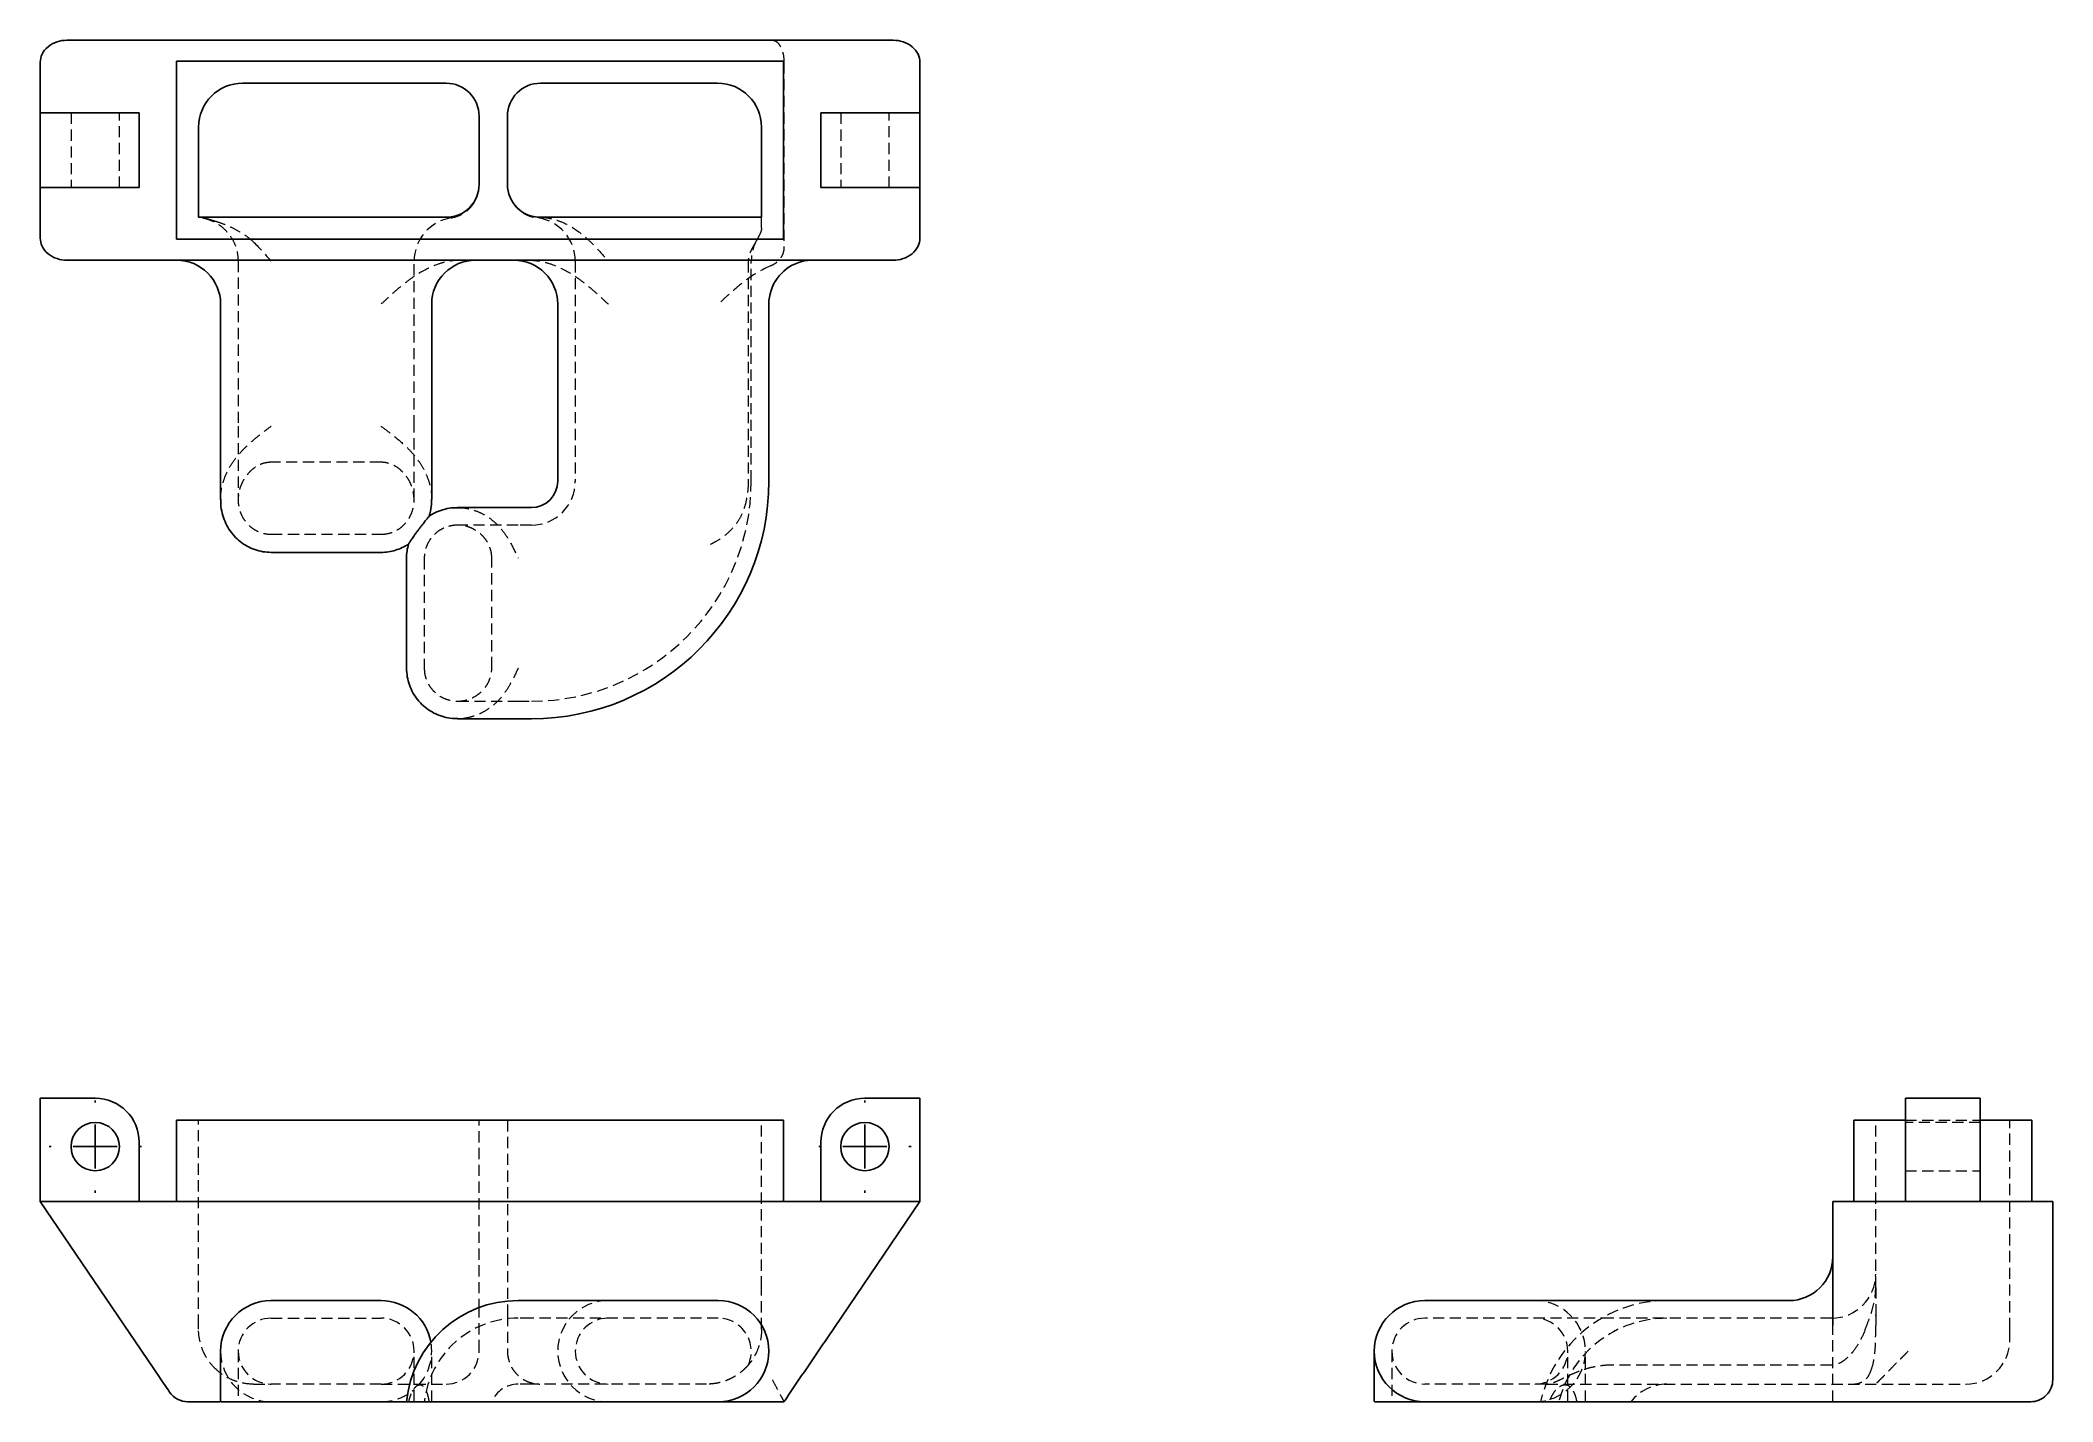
# Model space of a CAD drawing. Header units: millimetres. Extents: x 33 to 262, y 42 to 197.
import ezdxf

# ---------------------------------------------------------------- set-up
doc = ezdxf.new("R2010")
doc.units = ezdxf.units.MM
doc.linetypes.add('HIDDEN', pattern=[1.905, 1.27, -0.635])
doc.layers.add('10', color=7, linetype='Continuous')

# ---------------------------------------------------------------- blocks, each defined once
blk = doc.blocks.new('SW_CENTERMARKSYMBOL_0')
at = {"layer": '10', "color": 0}
for p, q in [((0, 5), (0, 5.25)), ((0, 0), (0, 2.5)), ((-5, 0), (-5.25, 0)), ((0, 0), (-2.5, 0)), ((0, 0), (0, -2.5)), ((0, 0), (2.5, 0)), ((5, 0), (5.25, 0)), ((0, -5), (0, -5.25))]:
    blk.add_line(p, q, dxfattribs=at)
blk = doc.blocks.new('SW_CENTERMARKSYMBOL_1')
at = {"layer": '10', "color": 0}
for p, q in [((0, 5), (0, 5.25)), ((0, 0), (0, 2.5)), ((-5, 0), (-5.25, 0)), ((0, 0), (-2.5, 0)), ((0, 0), (0, -2.5)), ((0, 0), (2.5, 0)), ((5, 0), (5.25, 0)), ((0, -5), (0, -5.25))]:
    blk.add_line(p, q, dxfattribs=at)

msp = doc.modelspace()

# ---------------------------------------------------------------- linework, layer by layer
at = {"color": 7, "linetype": 'Continuous', "lineweight": 25}
for p, q in [((129.98, 196.79), (36.02, 196.79)), ((33, 194.29), (33, 188.54)), ((48.5, 194.41), (48.5, 174.16)), ((117.5, 194.41), (48.5, 194.41)), ((117.5, 174.16), (117.5, 194.41)), ((133, 188.54), (133, 194.29)), ((79.14, 191.91), (56, 191.91)), ((110, 191.91), (89.86, 191.91)), ((33, 188.54), (33, 180.04)), ((39.25, 188.54), (33, 188.54)), ((39.25, 188.54), (44.25, 188.54)), ((44.25, 188.54), (44.25, 180.04)), ((82.89, 188.16), (82.89, 180.41)), ((86.11, 188.16), (86.11, 180.41)), ((121.75, 180.04), (121.75, 188.54)), ((121.75, 188.54), (126.75, 188.54)), ((133, 188.54), (126.75, 188.54)), ((133, 180.04), (133, 188.54)), ((51, 186.91), (51, 176.66)), ((115, 176.66), (115, 186.91)), ((33, 180.04), (39.25, 180.04)), ((33, 180.04), (33, 174.29)), ((44.25, 180.04), (39.25, 180.04)), ((126.75, 180.04), (121.75, 180.04)), ((126.75, 180.04), (133, 180.04)), ((133, 174.29), (133, 180.04)), ((51, 176.66), (79.14, 176.66)), ((89.86, 176.66), (115, 176.66)), ((48.5, 174.16), (117.5, 174.16)), ((36.02, 171.79), (129.98, 171.79)), ((53.5, 166.79), (53.5, 152.91)), ((77.5, 152.91), (77.5, 166.79)), ((91.83, 166.79), (91.83, 146.66)), ((115.83, 146.66), (115.83, 166.79)), ((53.5, 152.91), (53.5, 144.57)), ((77.5, 144.57), (77.5, 152.91)), ((87.33, 143.66), (80.45, 143.66)), ((88.83, 143.66), (87.33, 143.66)), ((71.75, 138.57), (59.25, 138.57)), ((74.64, 125.41), (74.64, 137.91)), ((80.45, 119.66), (87.33, 119.66)), ((87.33, 119.66), (88.83, 119.66)), ((33, 76.52), (39.25, 76.52)), ((33, 76.52), (33, 64.77)), ((126.75, 76.52), (133, 76.52)), ((133, 76.52), (133, 64.77)), ((245.04, 76.52), (245.04, 64.77)), ((245.04, 76.52), (253.54, 76.52)), ((253.54, 76.52), (253.54, 64.77)), ((48.5, 74.02), (117.5, 74.02)), ((48.5, 74.02), (48.5, 64.77)), ((117.5, 74.02), (117.5, 64.77)), ((239.16, 74.02), (239.16, 64.77)), ((239.16, 74.02), (245.04, 74.02)), ((253.54, 74.02), (259.41, 74.02)), ((259.41, 74.02), (259.41, 64.77)), ((44.25, 71.52), (44.25, 64.77)), ((121.75, 71.52), (121.75, 64.77)), ((46.54, 44.83), (33, 64.77)), ((36.02, 64.77), (129.98, 64.77)), ((133, 64.77), (122.49, 49.3)), ((236.79, 50.7), (236.79, 64.77)), ((239.29, 64.77), (245.04, 64.77)), ((253.54, 64.77), (245.04, 64.77)), ((253.54, 64.77), (259.29, 64.77)), ((261.79, 64.77), (261.79, 44.52)), ((71.75, 53.52), (59.25, 53.52)), ((88.83, 53.52), (87.33, 53.52)), ((110.08, 53.52), (88.83, 53.52)), ((211.66, 53.52), (190.41, 53.52)), ((231.79, 53.52), (211.66, 53.52)), ((53.5, 47.77), (53.5, 42.04)), ((184.66, 47.77), (184.66, 42.03)), ((71.75, 42.02), (59.25, 42.02)), ((88.83, 42.02), (87.33, 42.02)), ((110.08, 42.02), (88.83, 42.02)), ((211.66, 42.02), (190.41, 42.02)), ((231.79, 42.02), (211.66, 42.02)), ((259.29, 42.02), (238.24, 42.02))]:
    msp.add_line(p, q, dxfattribs=at)
at = {"color": 7, "linetype": 'HIDDEN', "lineweight": 18}
for p, q in [((117.55, 194.29), (117.55, 173.24)), ((36.5, 188.54), (36.5, 180.04)), ((42, 180.04), (42, 188.54)), ((124, 188.54), (124, 180.04)), ((129.5, 180.04), (129.5, 188.54)), ((79.72, 176.6), (79.79, 176.61)), ((55.5, 171.71), (55.5, 152.91)), ((75.5, 152.91), (75.5, 171.66)), ((93.83, 171.66), (93.83, 146.66)), ((113.48, 171.66), (113.48, 146.66)), ((113.83, 146.66), (113.83, 171.66)), ((55.5, 152.91), (55.5, 144.57)), ((75.5, 144.57), (75.5, 152.91)), ((71.75, 148.82), (59.25, 148.82)), ((59.25, 140.63), (71.75, 140.63)), ((87.33, 141.66), (80.45, 141.66)), ((88.83, 141.66), (87.33, 141.66)), ((76.66, 137.91), (76.66, 125.41)), ((84.33, 125.41), (84.33, 137.91)), ((80.45, 121.66), (87.33, 121.66)), ((87.33, 121.66), (88.83, 121.66)), ((51, 50.68), (51, 74.02)), ((82.89, 52.45), (82.89, 74.02)), ((86.11, 74.02), (86.11, 51.89)), ((115, 55.01), (115, 74.02)), ((241.66, 55.01), (241.66, 74.02)), ((245.04, 74.02), (253.54, 74.02)), ((253.54, 73.77), (245.04, 73.77)), ((256.91, 50.27), (256.91, 74.02)), ((245.04, 68.27), (253.54, 68.27)), ((241.66, 55.01), (241.66, 51.89)), ((51, 50.27), (51, 50.68)), ((59.25, 51.52), (71.75, 51.52)), ((88.83, 51.52), (87.33, 51.52)), ((110.08, 51.52), (88.83, 51.52)), ((211.66, 51.52), (190.41, 51.52)), ((236.66, 51.52), (211.66, 51.52)), ((236.79, 42.02), (236.79, 50.7)), ((241.66, 51.77), (241.66, 51.89)), ((241.66, 51.89), (241.66, 50.68)), ((241.66, 50.27), (241.66, 50.68)), ((256.91, 49.02), (256.91, 50.27)), ((55.5, 47.77), (55.5, 42.04)), ((75.5, 42.03), (75.5, 47.77)), ((77.5, 42.03), (77.5, 47.77)), ((186.66, 47.77), (186.66, 42.03)), ((206.66, 42.02), (206.66, 47.77)), ((208.66, 42.02), (208.66, 47.77)), ((236.66, 46.19), (211.66, 46.19)), ((71.75, 44.02), (59.25, 44.02)), ((71.75, 44.02), (79.14, 44.02)), ((88.83, 44.02), (87.33, 44.02)), ((108.75, 44.02), (88.83, 44.02)), ((204.26, 44.02), (190.41, 44.02)), ((204.26, 44.02), (251.91, 44.02)), ((74.87, 42.02), (74.64, 42.02))]:
    msp.add_line(p, q, dxfattribs=at)
at = {"color": 7, "linetype": 'Continuous', "lineweight": 25}
for centre in [(39.25, 71.02), (126.75, 71.02)]:
    msp.add_circle(centre, 2.75, dxfattribs=at)
for centre, radius, start, end in [((56, 186.91), 5, 90, 180), ((79.14, 188.16), 3.75, 0, 90), ((89.86, 188.16), 3.75, 90, 180), ((110, 186.91), 5, 0, 90), ((79.14, 180.41), 3.75, 270, 0), ((89.86, 180.41), 3.75, 180, 270), ((48.5, 166.79), 5, 0, 90), ((82.5, 166.79), 5, 90, 180), ((86.83, 166.79), 5, 0, 90), ((120.83, 166.79), 5, 108.7548, 180), ((88.83, 146.66), 27, 270, 0), ((88.83, 146.66), 3, 270, 0), ((39.25, 71.52), 5, 0, 90), ((126.75, 71.52), 5, 90, 180), ((231.79, 58.52), 5, 270, 0), ((59.25, 47.77), 5.75, 90, 180), ((71.75, 47.77), 5.75, 10.0894, 90), ((87.33, 40.77), 12.75, 90, 174.3737), ((110.08, 47.77), 5.75, 270, 90), ((190.41, 47.77), 5.75, 90, 270), ((49.77, 44.52), 2.5, 214.1804, 270)]:
    msp.add_arc(centre, radius, start, end, dxfattribs=at)
at = {"color": 7, "linetype": 'HIDDEN', "lineweight": 18}
for centre, radius, start, end in [((79.14, 180.31), 3.75, 338.2353, 0), ((80.5, 171.66), 5, 98.9291, 180), ((88.83, 171.66), 5, 0, 83.1371), ((118.83, 171.66), 5, 150.608, 180), ((88.83, 146.66), 25, 270, 0), ((88.83, 146.66), 5, 270, 0), ((236.66, 56.52), 5, 270, 0), ((97.58, 47.77), 5.75, 90, 270), ((202.91, 47.77), 5.75, 270, 90), ((217.91, 38.82), 14.69, 90, 167.4447), ((59.25, 47.77), 3.75, 90, 270), ((71.75, 47.77), 3.75, 270, 90), ((87.33, 40.77), 10.75, 90, 173.3226), ((97.58, 47.77), 3.75, 90, 270), ((110.08, 47.77), 3.75, 335.0548, 90), ((190.41, 47.77), 3.75, 90, 270), ((202.91, 47.77), 3.75, 270, 90), ((217.91, 38.82), 12.69, 90, 165.4259), ((71.75, 47.77), 5.75, 317.3999, 10.0894), ((251.91, 49.02), 5, 270, 0), ((59.25, 47.77), 5.75, 180, 270), ((79.14, 47.77), 3.75, 270, 0), ((87.33, 40.77), 3.25, 90, 157.3801), ((217.91, 38.82), 5.19, 90, 142.0509), ((71.75, 47.77), 5.75, 270, 310.7452)]:
    msp.add_arc(centre, radius, start, end, dxfattribs=at)
at = {"color": 7, "linetype": 'Continuous', "lineweight": 25}
for points, knots in [([(36.02, 196.79), (35.67, 196.79), (35.28, 196.74), (34.54, 196.49), (34.18, 196.3), (33.59, 195.81), (33.36, 195.52), (33.06, 194.9), (33, 194.58), (33, 194.29)], [0, 0, 0, 0, 0.25, 0.25, 0.5, 0.5, 0.75, 0.75, 1, 1, 1, 1]), ([(133, 194.29), (133, 194.58), (132.94, 194.9), (132.64, 195.52), (132.41, 195.81), (131.82, 196.3), (131.46, 196.49), (130.72, 196.74), (130.33, 196.79), (129.98, 196.79)], [0, 0, 0, 0, 0.25, 0.25, 0.5, 0.5, 0.75, 0.75, 1, 1, 1, 1]), ([(33, 174.29), (33, 174), (33.06, 173.68), (33.36, 173.06), (33.59, 172.77), (34.18, 172.28), (34.54, 172.09), (35.28, 171.84), (35.67, 171.79), (36.02, 171.79)], [0, 0, 0, 0, 0.25, 0.25, 0.5, 0.5, 0.75, 0.75, 1, 1, 1, 1]), ([(129.98, 171.79), (130.33, 171.79), (130.72, 171.84), (131.46, 172.09), (131.82, 172.28), (132.41, 172.77), (132.64, 173.06), (132.94, 173.68), (133, 174), (133, 174.29)], [0, 0, 0, 0, 0.25, 0.25, 0.5, 0.5, 0.75, 0.75, 1, 1, 1, 1]), ([(119.23, 171.52), (119.38, 171.58), (119.78, 171.72), (120.18, 171.76), (120.43, 171.79)], [0, 0, 0, 0, 0.385055, 1, 1, 1, 1]), ([(59.25, 138.57), (58.94, 138.59), (58.3, 138.62), (57.38, 138.86), (56.51, 139.25), (55.72, 139.78), (55.02, 140.44), (54.43, 141.21), (53.98, 142.07), (53.66, 143.01), (53.51, 143.87), (53.52, 144.41), (53.52, 144.61)], [0, 0, 0, 0, 0.100913, 0.20477, 0.305679, 0.409474, 0.511167, 0.615689, 0.719676, 0.826465, 0.934582, 1, 1, 1, 1]), ([(77.48, 144.61), (77.48, 144.33), (77.48, 143.69), (77.32, 143.06), (77.23, 142.7)], [0, 0, 0, 0, 0.427667, 1, 1, 1, 1]), ([(77.23, 142.7), (77.19, 142.66), (77.14, 142.6), (77.02, 142.45), (76.95, 142.36), (76.8, 142.18), (76.75, 142.11), (76.63, 141.96), (76.57, 141.88), (76.43, 141.7), (76.36, 141.61), (76.21, 141.42), (76.13, 141.32), (75.98, 141.12), (75.91, 141.03), (75.77, 140.84), (75.7, 140.75), (75.58, 140.58), (75.52, 140.5), (75.41, 140.34), (75.35, 140.26), (75.21, 140.05), (75.12, 139.93), (74.98, 139.7), (74.92, 139.6), (74.87, 139.52)], [0, 0, 0, 0, 0.125, 0.125, 0.25, 0.25, 0.3125, 0.3125, 0.375, 0.375, 0.4375, 0.4375, 0.5, 0.5, 0.5625, 0.5625, 0.625, 0.625, 0.6875, 0.6875, 0.75, 0.75, 0.875, 0.875, 1, 1, 1, 1]), ([(77.23, 142.7), (77.5, 142.87), (78.07, 143.2), (79, 143.51), (79.81, 143.66), (80.29, 143.65), (80.45, 143.64)], [0, 0, 0, 0, 0.2835176, 0.5753337, 0.8588249, 1, 1, 1, 1]), ([(74.87, 139.52), (74.41, 139.21), (73.91, 138.98), (73.12, 138.74), (72.85, 138.67), (72.3, 138.59), (72.03, 138.57), (71.75, 138.57)], [0, 0, 0, 0, 0.5, 0.5, 0.75, 0.75, 1, 1, 1, 1]), ([(80.49, 119.68), (80.36, 119.68), (79.9, 119.66), (79.13, 119.79), (78.19, 120.08), (77.33, 120.53), (76.55, 121.11), (75.88, 121.81), (75.34, 122.62), (74.95, 123.5), (74.69, 124.44), (74.66, 125.09), (74.64, 125.41)], [0, 0, 0, 0, 0.042066, 0.151016, 0.256072, 0.364112, 0.468691, 0.57627, 0.680691, 0.788129, 0.892549, 1, 1, 1, 1]), ([(33, 64.77), (33, 64.77), (33.06, 64.77), (33.36, 64.77), (33.59, 64.77), (34.18, 64.77), (34.54, 64.77), (35.28, 64.77), (35.67, 64.77), (36.02, 64.77)], [0, 0, 0, 0, 0.25, 0.25, 0.5, 0.5, 0.75, 0.75, 1, 1, 1, 1]), ([(129.98, 64.77), (130.33, 64.77), (130.72, 64.77), (131.46, 64.77), (131.82, 64.77), (132.41, 64.77), (132.64, 64.77), (132.94, 64.77), (133, 64.77), (133, 64.77)], [0, 0, 0, 0, 0.25, 0.25, 0.5, 0.5, 0.75, 0.75, 1, 1, 1, 1]), ([(236.79, 64.77), (236.79, 64.77), (236.84, 64.77), (237.09, 64.77), (237.28, 64.77), (237.77, 64.77), (238.06, 64.77), (238.68, 64.77), (239, 64.77), (239.29, 64.77)], [0, 0, 0, 0, 0.25, 0.25, 0.5, 0.5, 0.75, 0.75, 1, 1, 1, 1]), ([(259.29, 64.77), (259.58, 64.77), (259.9, 64.77), (260.52, 64.77), (260.81, 64.77), (261.3, 64.77), (261.49, 64.77), (261.74, 64.77), (261.79, 64.77), (261.79, 64.77)], [0, 0, 0, 0, 0.25, 0.25, 0.5, 0.5, 0.75, 0.75, 1, 1, 1, 1]), ([(122.49, 49.3), (122.07, 48.68), (121.66, 48.07), (120.84, 46.86), (120.43, 46.26), (119.61, 45.06), (119.2, 44.46), (118.38, 43.24), (117.97, 42.64), (117.55, 42.02)], [0, 0, 0, 0, 0.25, 0.25, 0.5, 0.5, 0.75, 0.75, 1, 1, 1, 1]), ([(261.79, 44.52), (261.79, 44.22), (261.74, 43.91), (261.49, 43.29), (261.3, 43), (260.81, 42.51), (260.52, 42.32), (259.9, 42.07), (259.58, 42.02), (259.29, 42.02)], [0, 0, 0, 0, 0.25, 0.25, 0.5, 0.5, 0.75, 0.75, 1, 1, 1, 1]), ([(53.41, 42.02), (53.36, 42.02), (52.81, 42.02), (51.59, 42.02), (50.38, 42.02), (49.77, 42.02)], [0, 0, 0, 0, 0.044714, 0.521744, 1, 1, 1, 1]), ([(59.25, 42.02), (58.94, 42.02), (58.3, 42.02), (57.38, 42.02), (56.51, 42.02), (55.72, 42.02), (55.02, 42.02), (54.43, 42.02), (53.98, 42.02), (53.66, 42.02), (53.51, 42.02), (53.52, 42.02), (53.52, 42.02)], [0, 0, 0, 0, 0.100847, 0.204636, 0.305478, 0.409205, 0.510831, 0.615284, 0.719203, 0.825923, 0.933968, 1, 1, 1, 1]), ([(74.64, 42.02), (74.45, 42.02), (73.98, 42.02), (73.23, 42.02), (72.46, 42.02), (71.99, 42.02), (71.75, 42.02)], [0, 0, 0, 0, 0.221601, 0.538041, 0.767202, 1, 1, 1, 1]), ([(74.64, 42.02), (74.64, 42.02), (74.68, 42.02), (74.8, 42.02), (74.85, 42.02), (74.97, 42.02), (75.04, 42.02), (75.27, 42.02), (75.45, 42.02), (75.79, 42.02), (75.91, 42.02), (76.16, 42.02), (76.3, 42.02), (76.72, 42.02), (77.02, 42.02), (77.69, 42.02), (78.04, 42.02), (78.58, 42.02), (78.77, 42.02), (79.14, 42.02), (79.34, 42.02), (79.91, 42.02), (80.3, 42.02), (80.88, 42.02), (81.07, 42.02), (81.46, 42.02), (81.65, 42.02), (82.22, 42.02), (82.58, 42.02), (83.3, 42.02), (83.63, 42.02), (84.27, 42.02), (84.57, 42.02), (85.41, 42.02), (85.87, 42.02), (86.47, 42.02), (86.66, 42.02), (86.92, 42.02), (87, 42.02), (87.17, 42.02), (87.25, 42.02), (87.33, 42.02)], [0, 0, 0, 0, 0.0625, 0.0625, 0.09375, 0.09375, 0.125, 0.125, 0.1875, 0.1875, 0.21875, 0.21875, 0.25, 0.25, 0.3125, 0.3125, 0.375, 0.375, 0.40625, 0.40625, 0.4375, 0.4375, 0.5, 0.5, 0.53125, 0.53125, 0.5625, 0.5625, 0.625, 0.625, 0.6875, 0.6875, 0.75, 0.75, 0.875, 0.875, 0.9375, 0.9375, 0.96875, 0.96875, 1, 1, 1, 1]), ([(116.01, 42.02), (114.86, 42.02), (113.83, 42.02), (112.38, 42.02), (111.91, 42.02), (111.22, 42.02), (110.99, 42.02), (110.53, 42.02), (110.31, 42.02), (110.08, 42.02)], [0, 0, 0, 0, 0.5, 0.5, 0.75, 0.75, 0.875, 0.875, 1, 1, 1, 1]), ([(117.55, 42.02), (117.55, 42.02), (117.51, 42.02), (117.36, 42.02), (117.25, 42.02), (116.97, 42.02), (116.8, 42.02), (116.43, 42.02), (116.23, 42.02), (116.01, 42.02)], [0, 0, 0, 0, 0.25, 0.25, 0.5, 0.5, 0.75, 0.75, 1, 1, 1, 1]), ([(190.41, 42.02), (190.41, 42.02), (190.31, 42.02), (189.69, 42.02), (188.67, 42.02), (187.39, 42.02), (186.43, 42.02), (185.71, 42.02), (185.21, 42.02), (184.86, 42.02), (184.68, 42.02), (184.68, 42.02), (184.68, 42.02)], [0, 0, 0, 0, 0.002526, 0.0349332, 0.2136875, 0.3613875, 0.5125182, 0.6198917, 0.7298154, 0.833317, 0.9395734, 1, 1, 1, 1]), ([(236.13, 42.02), (235.65, 42.02), (234.99, 42.02), (233.85, 42.02), (233.45, 42.02), (232.84, 42.02), (232.63, 42.02), (232.21, 42.02), (232, 42.02), (231.79, 42.02)], [0, 0, 0, 0, 0.5, 0.5, 0.75, 0.75, 0.875, 0.875, 1, 1, 1, 1]), ([(238.24, 42.02), (238.01, 42.02), (237.78, 42.02), (237.34, 42.02), (237.14, 42.02), (236.77, 42.02), (236.6, 42.02), (236.33, 42.02), (236.21, 42.02), (236.13, 42.02)], [0, 0, 0, 0, 0.25, 0.25, 0.5, 0.5, 0.75, 0.75, 1, 1, 1, 1])]:
    msp.add_open_spline(points, degree=3, knots=knots, dxfattribs=at)
at = {"color": 7, "linetype": 'HIDDEN', "lineweight": 18}
for points, knots in [([(116.23, 196.79), (116.38, 196.79), (116.55, 196.74), (116.88, 196.49), (117.03, 196.3), (117.29, 195.81), (117.39, 195.52), (117.52, 194.9), (117.55, 194.58), (117.55, 194.29)], [0, 0, 0, 0, 0.25, 0.25, 0.5, 0.5, 0.75, 0.75, 1, 1, 1, 1]), ([(79.71, 176.61), (79.93, 176.65), (80.37, 176.74), (80.96, 177.01), (81.47, 177.35), (81.98, 177.82), (82.42, 178.42), (82.61, 178.89), (82.69, 179.09)], [0, 0, 0, 0, 0.163705, 0.321136, 0.468698, 0.603713, 0.830178, 1, 1, 1, 1]), ([(86.11, 180.35), (86.13, 180.12), (86.15, 179.63), (86.37, 178.93), (86.71, 178.29), (87.16, 177.72), (87.69, 177.27), (88.26, 176.94), (88.84, 176.72), (89.23, 176.66), (89.42, 176.63)], [0, 0, 0, 0, 0.131251, 0.265592, 0.400419, 0.533042, 0.660999, 0.782298, 0.895554, 1, 1, 1, 1]), ([(51.53, 176.58), (51.52, 176.59), (51.34, 176.63), (51.18, 176.65), (51.02, 176.66), (51.01, 176.66), (51, 176.66)], [0, 0, 0, 0, 0.034096, 0.440154, 0.718166, 1, 1, 1, 1]), ([(51.53, 176.58), (51.54, 176.58), (51.78, 176.54), (52.26, 176.38), (52.99, 176.06), (53.73, 175.54), (54.44, 174.83), (55.02, 173.91), (55.42, 172.84), (55.47, 172.08), (55.5, 171.69)], [0, 0, 0, 0, 0.0058614, 0.106008, 0.2224928, 0.3552142, 0.5028771, 0.6626592, 0.8301888, 1, 1, 1, 1]), ([(53.1, 176.14), (52.89, 176.21), (52.47, 176.34), (51.95, 176.49), (51.71, 176.54), (51.6, 176.57)], [0, 0, 0, 0, 0.346726, 0.701148, 1, 1, 1, 1]), ([(89.86, 176.66), (90.26, 176.65), (90.66, 176.6), (91.43, 176.43), (91.81, 176.32), (92.92, 175.88), (93.59, 175.48), (94.55, 174.77), (94.85, 174.52), (95.44, 173.99), (95.72, 173.71), (96.55, 172.86), (97.07, 172.26), (97.58, 171.66)], [0, 0, 0, 0, 0.125, 0.125, 0.25, 0.25, 0.5, 0.5, 0.625, 0.625, 0.75, 0.75, 1, 1, 1, 1]), ([(115, 175.48), (115, 175.63), (115, 175.78), (115, 176.06), (115, 176.19), (115, 176.52), (115, 176.66), (115, 176.66)], [0, 0, 0, 0, 0.25, 0.25, 0.5, 0.5, 1, 1, 1, 1]), ([(57.25, 173.84), (56.94, 174.15), (56.6, 174.41), (55.91, 174.89), (55.54, 175.1), (54.81, 175.47), (54.45, 175.64), (53.75, 175.92), (53.41, 176.04), (53.1, 176.14)], [0, 0, 0, 0, 0.25, 0.25, 0.5, 0.5, 0.75, 0.75, 1, 1, 1, 1]), ([(115, 175.48), (115, 175.29), (114.95, 175.09), (114.75, 174.61), (114.6, 174.34), (114.35, 173.89), (114.26, 173.73), (114.07, 173.4), (113.97, 173.22), (113.78, 172.84), (113.68, 172.63), (113.57, 172.29), (113.54, 172.17), (113.5, 171.92), (113.48, 171.79), (113.48, 171.66)], [0, 0, 0, 0, 0.25, 0.25, 0.5, 0.5, 0.625, 0.625, 0.75, 0.75, 0.875, 0.875, 0.9375, 0.9375, 1, 1, 1, 1]), ([(80.83, 171.79), (80.39, 171.79), (79.94, 171.75), (79.07, 171.59), (78.64, 171.48), (77.38, 171.04), (76.6, 170.64), (75.48, 169.93), (75.11, 169.67), (74.4, 169.14), (74.06, 168.86), (73.38, 168.29), (73.05, 167.99), (72.4, 167.39), (72.07, 167.09), (71.75, 166.79)], [0, 0, 0, 0, 0.125, 0.125, 0.25, 0.25, 0.5, 0.5, 0.625, 0.625, 0.75, 0.75, 0.875, 0.875, 1, 1, 1, 1]), ([(88.5, 171.79), (88.95, 171.79), (89.39, 171.75), (90.26, 171.59), (90.69, 171.48), (91.95, 171.04), (92.74, 170.64), (93.86, 169.93), (94.22, 169.67), (94.93, 169.14), (95.27, 168.86), (95.95, 168.29), (96.28, 167.99), (96.93, 167.39), (97.26, 167.09), (97.58, 166.79)], [0, 0, 0, 0, 0.125, 0.125, 0.25, 0.25, 0.5, 0.5, 0.625, 0.625, 0.75, 0.75, 0.875, 0.875, 1, 1, 1, 1]), ([(117.55, 173.24), (117.55, 173.01), (117.51, 172.78), (117.36, 172.34), (117.25, 172.14), (116.97, 171.77), (116.8, 171.6), (116.43, 171.33), (116.23, 171.21), (116.01, 171.13)], [0, 0, 0, 0, 0.25, 0.25, 0.5, 0.5, 0.75, 0.75, 1, 1, 1, 1]), ([(116.01, 171.13), (114.86, 170.65), (113.83, 169.99), (112.38, 168.85), (111.91, 168.45), (111.22, 167.84), (110.99, 167.63), (110.53, 167.21), (110.31, 167), (110.08, 166.79)], [0, 0, 0, 0, 0.5, 0.5, 0.75, 0.75, 0.875, 0.875, 1, 1, 1, 1]), ([(53.52, 144.61), (53.52, 144.75), (53.5, 145.25), (53.66, 146.11), (54.01, 147.26), (54.62, 148.47), (55.44, 149.6), (56.35, 150.56), (57.26, 151.38), (58.23, 152.16), (58.9, 152.66), (59.24, 152.91), (59.25, 152.91)], [0, 0, 0, 0, 0.040161, 0.142037, 0.246318, 0.384921, 0.527521, 0.643589, 0.760593, 0.879081, 0.997717, 1, 1, 1, 1]), ([(71.75, 152.91), (71.76, 152.91), (72.13, 152.63), (73.07, 151.93), (74.26, 150.95), (75.26, 149.93), (75.97, 149.06), (76.59, 148.09), (77.07, 147.03), (77.38, 145.95), (77.51, 145.14), (77.49, 144.69), (77.48, 144.61)], [0, 0, 0, 0, 0.002283, 0.133193, 0.33599, 0.439195, 0.542342, 0.654822, 0.769403, 0.871704, 0.976379, 1, 1, 1, 1]), ([(59.25, 148.82), (58.99, 148.82), (58.74, 148.78), (58.24, 148.66), (58, 148.56), (57.55, 148.32), (57.33, 148.18), (56.93, 147.85), (56.75, 147.67), (56.42, 147.28), (56.27, 147.07), (56.01, 146.63), (55.9, 146.4), (55.71, 145.93), (55.64, 145.68), (55.54, 145.18), (55.51, 144.92), (55.49, 144.41), (55.51, 144.15), (55.59, 143.65), (55.65, 143.4), (55.83, 142.92), (55.94, 142.68), (56.2, 142.25), (56.35, 142.04), (56.69, 141.66), (56.89, 141.49), (57.3, 141.19), (57.52, 141.06), (57.99, 140.84), (58.23, 140.77), (58.73, 140.66), (58.99, 140.63), (59.25, 140.63)], [0, 0, 0, 0, 0.0625, 0.0625, 0.125, 0.125, 0.1875, 0.1875, 0.25, 0.25, 0.3125, 0.3125, 0.375, 0.375, 0.4375, 0.4375, 0.5, 0.5, 0.5625, 0.5625, 0.625, 0.625, 0.6875, 0.6875, 0.75, 0.75, 0.8125, 0.8125, 0.875, 0.875, 0.9375, 0.9375, 1, 1, 1, 1]), ([(71.75, 140.63), (72.01, 140.63), (72.26, 140.66), (72.76, 140.76), (73.01, 140.84), (73.48, 141.05), (73.7, 141.18), (74.11, 141.49), (74.3, 141.66), (74.65, 142.04), (74.8, 142.24), (75.06, 142.69), (75.17, 142.92), (75.35, 143.4), (75.41, 143.65), (75.49, 144.16), (75.51, 144.41), (75.49, 144.92), (75.46, 145.18), (75.36, 145.68), (75.29, 145.93), (75.1, 146.41), (74.99, 146.64), (74.73, 147.07), (74.58, 147.28), (74.25, 147.67), (74.06, 147.85), (73.67, 148.18), (73.46, 148.32), (73, 148.56), (72.76, 148.65), (72.27, 148.78), (72.01, 148.82), (71.75, 148.82)], [0, 0, 0, 0, 0.0625, 0.0625, 0.125, 0.125, 0.1875, 0.1875, 0.25, 0.25, 0.3125, 0.3125, 0.375, 0.375, 0.4375, 0.4375, 0.5, 0.5, 0.5625, 0.5625, 0.625, 0.625, 0.6875, 0.6875, 0.75, 0.75, 0.8125, 0.8125, 0.875, 0.875, 0.9375, 0.9375, 1, 1, 1, 1]), ([(113.48, 146.66), (113.48, 146.26), (113.46, 145.85), (113.37, 145.06), (113.31, 144.67), (113.12, 143.9), (113.01, 143.53), (112.72, 142.82), (112.55, 142.48), (112.14, 141.84), (111.91, 141.54), (111.4, 140.98), (111.12, 140.72), (110.5, 140.24), (110.17, 140.02), (109.65, 139.71), (109.47, 139.62), (109.12, 139.43), (108.93, 139.34), (108.75, 139.26)], [0, 0, 0, 0, 0.125, 0.125, 0.25, 0.25, 0.375, 0.375, 0.5, 0.5, 0.625, 0.625, 0.75, 0.75, 0.875, 0.875, 0.9375, 0.9375, 1, 1, 1, 1]), ([(80.45, 143.64), (80.63, 143.65), (81.12, 143.66), (81.95, 143.5), (82.9, 143.17), (83.8, 142.69), (84.72, 141.99), (85.59, 141.05), (86.44, 139.78), (86.96, 138.7), (87.27, 138.04), (87.33, 137.92), (87.33, 137.91)], [0, 0, 0, 0, 0.053825, 0.156705, 0.26238, 0.368925, 0.478135, 0.621942, 0.769847, 0.958502, 0.997485, 1, 1, 1, 1]), ([(84.33, 137.91), (84.33, 138.17), (84.31, 138.41), (84.2, 138.89), (84.12, 139.13), (83.92, 139.59), (83.8, 139.8), (83.51, 140.21), (83.35, 140.4), (82.99, 140.74), (82.79, 140.89), (82.37, 141.16), (82.16, 141.28), (81.7, 141.47), (81.46, 141.54), (80.97, 141.64), (80.73, 141.66), (80.23, 141.67), (79.98, 141.64), (79.49, 141.55), (79.26, 141.48), (78.79, 141.3), (78.57, 141.19), (78.16, 140.92), (77.96, 140.76), (77.61, 140.41), (77.45, 140.22), (77.17, 139.82), (77.05, 139.59), (76.85, 139.14), (76.78, 138.9), (76.68, 138.42), (76.66, 138.17), (76.66, 137.91)], [0, 0, 0, 0, 0.0625, 0.0625, 0.125, 0.125, 0.1875, 0.1875, 0.25, 0.25, 0.3125, 0.3125, 0.375, 0.375, 0.4375, 0.4375, 0.5, 0.5, 0.5625, 0.5625, 0.625, 0.625, 0.6875, 0.6875, 0.75, 0.75, 0.8125, 0.8125, 0.875, 0.875, 0.9375, 0.9375, 1, 1, 1, 1]), ([(76.66, 125.41), (76.66, 125.16), (76.68, 124.92), (76.78, 124.43), (76.85, 124.19), (77.05, 123.74), (77.16, 123.52), (77.44, 123.11), (77.61, 122.92), (77.96, 122.57), (78.15, 122.42), (78.57, 122.14), (78.79, 122.03), (79.25, 121.85), (79.49, 121.78), (79.98, 121.68), (80.23, 121.66), (80.72, 121.67), (80.97, 121.69), (81.46, 121.79), (81.7, 121.86), (82.16, 122.05), (82.38, 122.17), (82.79, 122.44), (82.99, 122.59), (83.35, 122.94), (83.51, 123.12), (83.8, 123.53), (83.92, 123.74), (84.12, 124.2), (84.2, 124.43), (84.31, 124.91), (84.33, 125.16), (84.33, 125.41)], [0, 0, 0, 0, 0.0625, 0.0625, 0.125, 0.125, 0.1875, 0.1875, 0.25, 0.25, 0.3125, 0.3125, 0.375, 0.375, 0.4375, 0.4375, 0.5, 0.5, 0.5625, 0.5625, 0.625, 0.625, 0.6875, 0.6875, 0.75, 0.75, 0.8125, 0.8125, 0.875, 0.875, 0.9375, 0.9375, 1, 1, 1, 1]), ([(87.33, 125.41), (87.33, 125.41), (87.28, 125.31), (87, 124.69), (86.5, 123.67), (85.69, 122.39), (84.82, 121.43), (83.9, 120.71), (83.01, 120.21), (82.06, 119.86), (81.21, 119.68), (80.68, 119.68), (80.49, 119.68)], [0, 0, 0, 0, 0.002524, 0.034901, 0.213492, 0.361057, 0.51205, 0.619325, 0.729149, 0.832556, 0.938715, 1, 1, 1, 1]), ([(115, 50.27), (115, 50.65), (115, 51.03), (115, 51.8), (115, 52.19), (115, 53.36), (115, 54.17), (115, 55.01)], [0, 0, 0, 0, 0.25, 0.25, 0.5, 0.5, 1, 1, 1, 1]), ([(240.48, 50.27), (240.63, 50.65), (240.78, 51.03), (241.06, 51.8), (241.19, 52.19), (241.52, 53.36), (241.66, 54.17), (241.66, 55.01)], [0, 0, 0, 0, 0.25, 0.25, 0.5, 0.5, 1, 1, 1, 1]), ([(82.89, 47.77), (82.89, 48.55), (82.89, 49.33), (82.89, 50.89), (82.89, 51.67), (82.89, 52.45)], [0, 0, 0, 0, 0.000936666, 0.000936666, 0.001873331, 0.001873331, 0.001873331, 0.001873331]), ([(86.11, 51.89), (86.11, 51.2), (86.11, 50.52), (86.11, 49.14), (86.11, 48.46), (86.11, 47.77)], [0, 0, 0, 0, 0.5, 0.5, 1, 1, 1, 1]), ([(53.1, 45.6), (52.78, 45.88), (52.48, 46.2), (52.09, 46.73), (51.97, 46.92), (51.75, 47.3), (51.65, 47.49), (51.38, 48.09), (51.24, 48.51), (51.05, 49.38), (51, 49.82), (51, 50.27)], [0, 0, 0, 0, 0.25, 0.25, 0.375, 0.375, 0.5, 0.5, 0.75, 0.75, 1, 1, 1, 1]), ([(115, 50.27), (115, 49.79), (114.95, 49.33), (114.75, 48.46), (114.6, 48.04), (114.35, 47.48), (114.26, 47.31), (114.07, 46.98), (113.97, 46.83), (113.78, 46.55), (113.68, 46.43), (113.57, 46.29), (113.54, 46.25), (113.5, 46.2), (113.48, 46.19), (113.48, 46.19)], [0, 0, 0, 0, 0.25, 0.25, 0.5, 0.5, 0.625, 0.625, 0.75, 0.75, 0.875, 0.875, 0.9375, 0.9375, 1, 1, 1, 1]), ([(240.48, 50.27), (240.29, 49.79), (240.09, 49.33), (239.61, 48.46), (239.34, 48.04), (238.89, 47.48), (238.73, 47.31), (238.4, 46.98), (238.22, 46.83), (237.84, 46.55), (237.63, 46.43), (237.29, 46.29), (237.17, 46.25), (236.92, 46.2), (236.79, 46.19), (236.66, 46.19)], [0, 0, 0, 0, 0.25, 0.25, 0.5, 0.5, 0.625, 0.625, 0.75, 0.75, 0.875, 0.875, 0.9375, 0.9375, 1, 1, 1, 1]), ([(241.14, 45.6), (241.25, 45.88), (241.34, 46.2), (241.45, 46.73), (241.48, 46.92), (241.53, 47.3), (241.56, 47.49), (241.62, 48.09), (241.64, 48.51), (241.66, 49.38), (241.66, 49.82), (241.66, 50.27)], [0, 0, 0, 0, 0.25, 0.25, 0.375, 0.375, 0.5, 0.5, 0.75, 0.75, 1, 1, 1, 1]), ([(86.11, 47.77), (86.11, 47.71), (86.12, 47.58), (86.13, 47.4), (86.15, 47.23), (86.18, 47.07), (86.21, 46.92), (86.25, 46.78), (86.28, 46.65), (86.38, 46.35), (86.58, 45.91), (86.98, 45.34), (87.49, 44.83), (88, 44.5), (88.41, 44.31), (88.68, 44.21), (88.95, 44.13), (89.23, 44.07), (89.51, 44.03), (89.7, 44.02), (89.79, 44.02)], [0, 0, 0, 0, 0.038252, 0.074518, 0.108796, 0.141088, 0.171395, 0.199716, 0.226053, 0.250406, 0.383147, 0.499447, 0.63194, 0.749443, 0.793943, 0.837106, 0.879103, 0.920117, 0.960346, 1, 1, 1, 1]), ([(113.48, 46.19), (113.48, 46.19), (113.46, 46.16), (113.37, 46.06), (113.31, 45.99), (113.12, 45.8), (113.01, 45.69), (112.72, 45.44), (112.55, 45.3), (112.14, 45.01), (111.91, 44.87), (111.4, 44.6), (111.12, 44.47), (110.5, 44.26), (110.17, 44.17), (109.65, 44.08), (109.47, 44.06), (109.12, 44.03), (108.93, 44.02), (108.75, 44.02)], [0, 0, 0, 0, 0.125, 0.125, 0.25, 0.25, 0.375, 0.375, 0.5, 0.5, 0.625, 0.625, 0.75, 0.75, 0.875, 0.875, 0.9375, 0.9375, 1, 1, 1, 1]), ([(211.66, 46.19), (211.26, 46.19), (210.85, 46.16), (210.06, 46.06), (209.67, 45.99), (208.9, 45.8), (208.53, 45.69), (207.82, 45.44), (207.48, 45.3), (206.84, 45.01), (206.54, 44.87), (205.98, 44.6), (205.72, 44.47), (205.24, 44.26), (205.02, 44.17), (204.71, 44.08), (204.62, 44.06), (204.43, 44.03), (204.34, 44.02), (204.26, 44.02)], [0, 0, 0, 0, 0.125, 0.125, 0.25, 0.25, 0.375, 0.375, 0.5, 0.5, 0.625, 0.625, 0.75, 0.75, 0.875, 0.875, 0.9375, 0.9375, 1, 1, 1, 1]), ([(245.35, 47.77), (245.29, 47.71), (245.17, 47.58), (244.99, 47.4), (244.82, 47.23), (244.66, 47.07), (244.51, 46.92), (244.37, 46.78), (244.24, 46.65), (243.95, 46.35), (243.52, 45.91), (242.96, 45.34), (242.47, 44.83), (242.13, 44.5), (241.95, 44.31), (241.85, 44.21), (241.77, 44.13), (241.71, 44.07), (241.68, 44.03), (241.67, 44.02), (241.66, 44.02)], [0, 0, 0, 0, 0.038252, 0.074518, 0.108796, 0.141088, 0.171395, 0.199716, 0.226053, 0.250406, 0.383147, 0.499447, 0.63194, 0.749443, 0.793943, 0.837106, 0.879103, 0.920117, 0.960346, 1, 1, 1, 1]), ([(57.25, 44.02), (56.94, 44.02), (56.6, 44.04), (55.91, 44.16), (55.54, 44.25), (54.81, 44.5), (54.45, 44.66), (53.75, 45.07), (53.41, 45.32), (53.1, 45.6)], [0, 0, 0, 0, 0.25, 0.25, 0.5, 0.5, 0.75, 0.75, 1, 1, 1, 1]), ([(77.23, 42.02), (77.19, 42.26), (77.14, 42.49), (77.02, 42.94), (76.95, 43.16), (76.8, 43.44), (76.75, 43.53), (76.63, 43.68), (76.57, 43.75), (76.43, 43.85), (76.36, 43.88), (76.21, 43.92), (76.13, 43.92), (75.98, 43.9), (75.91, 43.87), (75.77, 43.79), (75.7, 43.74), (75.58, 43.62), (75.52, 43.55), (75.41, 43.4), (75.35, 43.32), (75.21, 43.06), (75.12, 42.87), (74.98, 42.46), (74.92, 42.24), (74.87, 42.02)], [0, 0, 0, 0, 0.125, 0.125, 0.25, 0.25, 0.3125, 0.3125, 0.375, 0.375, 0.4375, 0.4375, 0.5, 0.5, 0.5625, 0.5625, 0.625, 0.625, 0.6875, 0.6875, 0.75, 0.75, 0.875, 0.875, 1, 1, 1, 1]), ([(116.23, 44.52), (116.38, 44.22), (116.55, 43.91), (116.88, 43.29), (117.03, 43), (117.29, 42.51), (117.39, 42.32), (117.52, 42.07), (117.55, 42.02), (117.55, 42.02)], [0, 0, 0, 0, 0.25, 0.25, 0.5, 0.5, 0.75, 0.75, 1, 1, 1, 1]), ([(207.7, 42.02), (207.66, 42.26), (207.6, 42.49), (207.45, 42.94), (207.36, 43.16), (207.18, 43.44), (207.11, 43.53), (206.96, 43.68), (206.88, 43.75), (206.7, 43.85), (206.61, 43.88), (206.42, 43.92), (206.32, 43.92), (206.12, 43.9), (206.03, 43.87), (205.84, 43.79), (205.75, 43.74), (205.58, 43.62), (205.5, 43.55), (205.34, 43.4), (205.26, 43.32), (205.05, 43.06), (204.93, 42.87), (204.7, 42.46), (204.6, 42.24), (204.52, 42.02)], [0, 0, 0, 0, 0.125, 0.125, 0.25, 0.25, 0.3125, 0.3125, 0.375, 0.375, 0.4375, 0.4375, 0.5, 0.5, 0.5625, 0.5625, 0.625, 0.625, 0.6875, 0.6875, 0.75, 0.75, 0.875, 0.875, 1, 1, 1, 1]), ([(238.84, 44.02), (239.15, 44.02), (239.41, 44.04), (239.89, 44.16), (240.1, 44.25), (240.47, 44.5), (240.64, 44.66), (240.92, 45.07), (241.04, 45.32), (241.14, 45.6)], [0, 0, 0, 0, 0.25, 0.25, 0.5, 0.5, 0.75, 0.75, 1, 1, 1, 1])]:
    msp.add_open_spline(points, degree=3, knots=knots, dxfattribs=at)
for points in [[(89.86, 176.66), (89.84, 176.66), (89.82, 176.66), (89.79, 176.66)], [(57.25, 173.84), (57.96, 173.16), (58.6, 172.41), (59.25, 171.66)], [(57.25, 44.02), (57.96, 44.02), (58.6, 44.02), (59.25, 44.02)]]:
    msp.add_open_spline(points, degree=3, dxfattribs=at)
at = {"color": 7, "linetype": 'Continuous', "lineweight": 25}
for points in [[(74.64, 137.91), (74.64, 138.46), (74.72, 138.99), (74.87, 139.52)], [(47.71, 43.11), (47.32, 43.69), (46.93, 44.26), (46.54, 44.83)]]:
    msp.add_open_spline(points, degree=3, dxfattribs=at)

# ---------------------------------------------------------------- block references
at = {"layer": '10'}
for name, p in [('SW_CENTERMARKSYMBOL_1', (39.25, 71.02)), ('SW_CENTERMARKSYMBOL_0', (126.75, 71.02))]:
    msp.add_blockref(name, p, dxfattribs=at)

doc.saveas('drawing.dxf')
